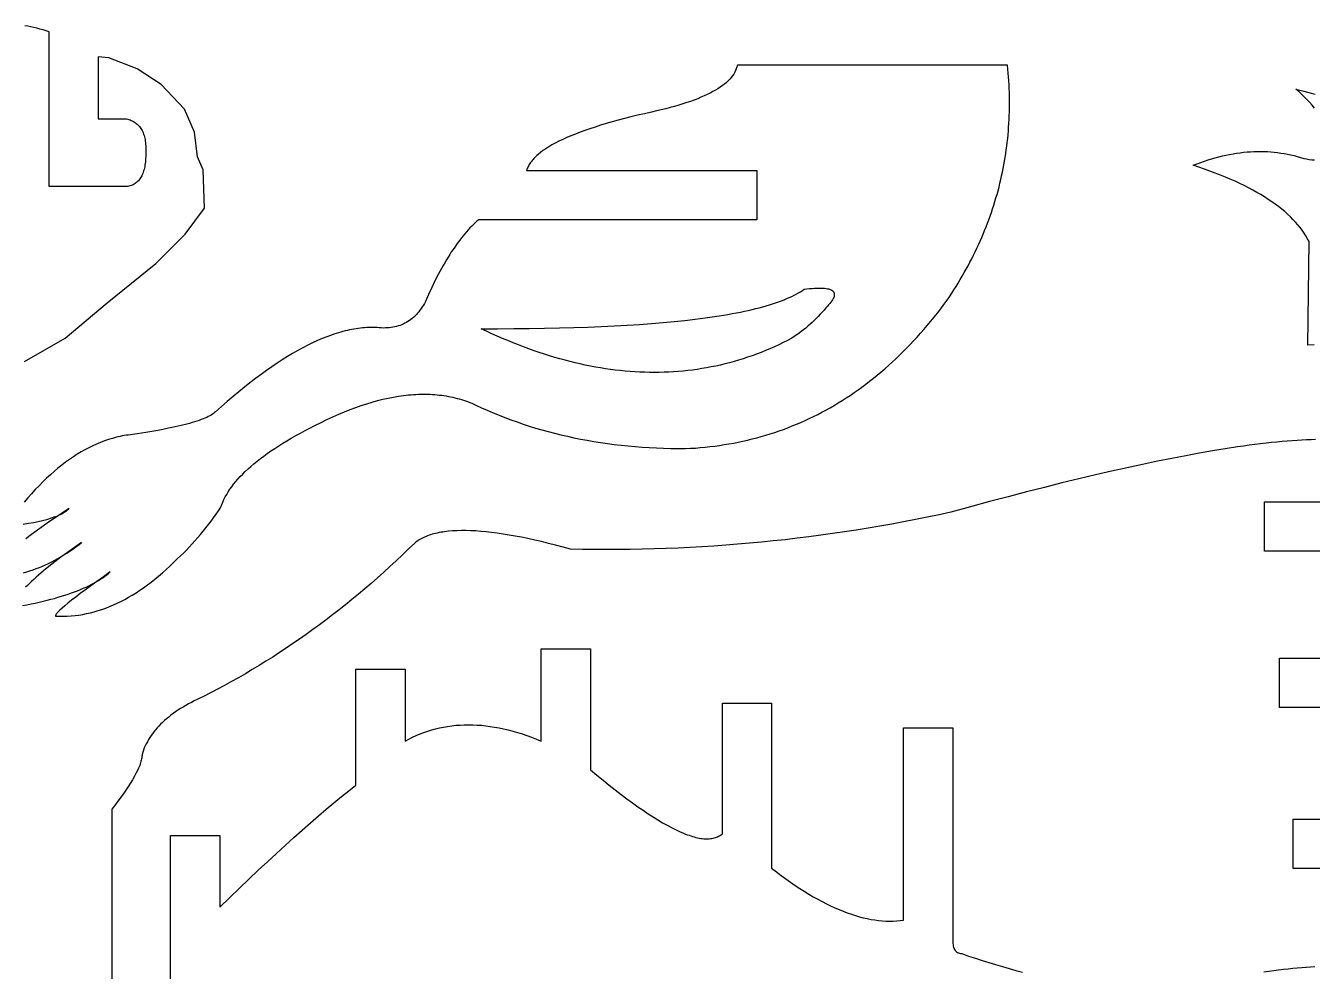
# Model space of a CAD drawing. Extents: x 0.3 to 47.7, y 0.3 to 6.
# Drawn here: x 3.728 to 7.02, y 2.922 to 5.342 of the extents above; entities that cross this region are included whole.
import ezdxf

# ---------------------------------------------------------------- set-up
doc = ezdxf.new("R2010")
doc.units = 0
doc.header["$MEASUREMENT"] = 0
doc.layers.get('0').update_dxf_attribs({"linetype": 'CONTINUOUS'})

msp = doc.modelspace()

# ---------------------------------------------------------------- linework, layer by layer
for points in [[(3.725, 4.4829), (3.8292, 4.5427), (3.9364, 4.6332), (4.061, 4.7336), (4.1365, 4.809), (4.1857, 4.8748), (4.1819, 4.9731), (4.1679, 5.0066), (4.1598, 5.0697), (4.1344, 5.1282), (4.0745, 5.1915), (4.0131, 5.2321), (3.9408, 5.2598), (3.9139, 5.2622), (3.9139, 5.1034), (3.9364, 5.1034), (3.9859, 5.1034), (3.9891, 5.1027), (3.9923, 5.1018), (3.9953, 5.1008), (3.9982, 5.0996), (4.001, 5.0984), (4.0037, 5.097), (4.0063, 5.0955), (4.0087, 5.0939), (4.0111, 5.0921), (4.0134, 5.0902), (4.0155, 5.0882), (4.0175, 5.0861), (4.0195, 5.0838), (4.0213, 5.0814), (4.023, 5.0789), (4.0246, 5.0763), (4.0261, 5.0735), (4.0275, 5.0706), (4.0288, 5.0676), (4.0299, 5.0644), (4.031, 5.0611), (4.0319, 5.0577), (4.0328, 5.0542), (4.0335, 5.0506), (4.0341, 5.0468), (4.0346, 5.0429), (4.035, 5.0388), (4.0353, 5.0347), (4.0355, 5.0304), (4.0356, 5.026), (4.0356, 5.0214), (4.0354, 5.0168), (4.0354, 5.0118), (4.0353, 5.007), (4.0351, 5.0024), (4.0348, 4.9979), (4.0344, 4.9935), (4.0339, 4.9893), (4.0333, 4.9852), (4.0326, 4.9813), (4.0318, 4.9775), (4.0309, 4.9739), (4.0299, 4.9704), (4.0288, 4.967), (4.0276, 4.9638), (4.0263, 4.9607), (4.0249, 4.9578), (4.0234, 4.955), (4.0218, 4.9524), (4.0201, 4.9499), (4.0183, 4.9476), (4.0164, 4.9454), (4.0144, 4.9433), (4.0124, 4.9414), (4.0102, 4.9396), (4.0079, 4.938), (4.0055, 4.9365), (4.003, 4.9352), (4.0004, 4.934), (3.9977, 4.9329), (3.9949, 4.932), (3.992, 4.9313), (3.989, 4.9306), (3.9859, 4.9302), (3.8126, 4.9302), (3.7879, 4.9302), (3.7879, 4.9549), (3.7879, 5.3014), (3.7879, 5.3261), (3.7802, 5.3287), (3.7725, 5.3311), (3.7648, 5.3333), (3.7571, 5.3354), (3.7494, 5.3373), (3.7416, 5.339), (3.7339, 5.3406), (3.7261, 5.342)], [(3.7203, 3.858), (3.7313, 3.8602), (3.7421, 3.8623), (3.7526, 3.8646), (3.7629, 3.8669), (3.7729, 3.8693), (3.7828, 3.8717), (3.7924, 3.8742), (3.8017, 3.8767), (3.8108, 3.8794), (3.8197, 3.882), (3.8284, 3.8848), (3.8368, 3.8876), (3.845, 3.8904), (3.853, 3.8933), (3.8608, 3.8963), (3.8683, 3.8994), (3.8755, 3.9025), (3.8826, 3.9056), (3.8894, 3.9089), (3.896, 3.9122), (3.9023, 3.9155), (3.9084, 3.9189), (3.9143, 3.9224), (3.92, 3.9259), (3.9254, 3.9295), (3.9306, 3.9332), (3.9355, 3.9369), (3.9402, 3.9407), (3.9447, 3.9445), (3.927, 3.9319), (3.9104, 3.92), (3.895, 3.9089), (3.8809, 3.8985), (3.8679, 3.8888), (3.8562, 3.8799), (3.8457, 3.8717), (3.8363, 3.8642), (3.8282, 3.8575), (3.8212, 3.8515), (3.8155, 3.8463), (3.811, 3.8418), (3.8091, 3.8398), (3.8076, 3.838), (3.8064, 3.8364), (3.8055, 3.835), (3.8049, 3.8337), (3.8046, 3.8327), (3.8046, 3.8318), (3.8048, 3.8311), (3.8148, 3.8308), (3.8247, 3.8308), (3.8346, 3.8312), (3.8445, 3.8318), (3.8544, 3.8328), (3.8643, 3.8341), (3.8741, 3.8357), (3.884, 3.8376), (3.8938, 3.8399), (3.9036, 3.8424), (3.9134, 3.8453), (3.9232, 3.8484), (3.933, 3.8519), (3.9427, 3.8557), (3.9525, 3.8598), (3.9622, 3.8642), (3.9719, 3.869), (3.9816, 3.874), (3.9913, 3.8794), (4.001, 3.8851), (4.0106, 3.8911), (4.0203, 3.8974), (4.0299, 3.904), (4.0396, 3.9109), (4.0492, 3.9182), (4.0588, 3.9257), (4.0683, 3.9336), (4.0779, 3.9418), (4.0875, 3.9503), (4.097, 3.9591), (4.1065, 3.9682), (4.116, 3.9777), (4.1239, 3.9851), (4.1316, 3.9926), (4.1392, 4.0003), (4.1467, 4.0081), (4.154, 4.0159), (4.1613, 4.0239), (4.1684, 4.032), (4.1755, 4.0402), (4.1824, 4.0486), (4.1892, 4.057), (4.1959, 4.0655), (4.2025, 4.0742), (4.209, 4.083), (4.2154, 4.0919), (4.2216, 4.1009), (4.2278, 4.11), (4.23, 4.1165), (4.2326, 4.123), (4.2355, 4.1296), (4.2388, 4.1361), (4.2424, 4.1426), (4.2463, 4.1492), (4.2506, 4.1557), (4.2552, 4.1623), (4.2602, 4.1688), (4.2655, 4.1753), (4.2711, 4.1819), (4.2771, 4.1884), (4.2834, 4.1949), (4.2901, 4.2015), (4.2971, 4.208), (4.3045, 4.2145), (4.3122, 4.2211), (4.3202, 4.2276), (4.3285, 4.2342), (4.3373, 4.2407), (4.3463, 4.2472), (4.3557, 4.2538), (4.3654, 4.2603), (4.3755, 4.2668), (4.3859, 4.2734), (4.3966, 4.2799), (4.4077, 4.2865), (4.4192, 4.293), (4.4309, 4.2995), (4.4431, 4.3061), (4.4555, 4.3126), (4.4683, 4.3191), (4.4837, 4.3269), (4.4989, 4.3343), (4.514, 4.3412), (4.5289, 4.3478), (4.5436, 4.354), (4.5582, 4.3598), (4.5726, 4.3651), (4.5868, 4.3701), (4.6009, 4.3747), (4.6148, 4.3789), (4.6286, 4.3827), (4.6422, 4.3861), (4.6556, 4.3892), (4.6688, 4.3918), (4.6819, 4.394), (4.6884, 4.395), (4.6949, 4.3958), (4.7013, 4.3966), (4.7077, 4.3973), (4.714, 4.3978), (4.7203, 4.3983), (4.7265, 4.3987), (4.7327, 4.399), (4.7389, 4.3991), (4.745, 4.3992), (4.7511, 4.3992), (4.7571, 4.3991), (4.7631, 4.3989), (4.7691, 4.3985), (4.775, 4.3981), (4.7809, 4.3976), (4.7867, 4.397), (4.7925, 4.3963), (4.7982, 4.3955), (4.8039, 4.3946), (4.8096, 4.3935), (4.8153, 4.3924), (4.8208, 4.3912), (4.8264, 4.3899), (4.8319, 4.3885), (4.8374, 4.387), (4.8428, 4.3854), (4.8482, 4.3837), (4.8535, 4.3819), (4.8588, 4.38), (4.8641, 4.378), (4.8693, 4.3759), (4.8745, 4.3737), (4.8796, 4.3714), (4.8943, 4.3646), (4.9091, 4.3579), (4.924, 4.3515), (4.9391, 4.3453), (4.9543, 4.3393), (4.9697, 4.3335), (4.9851, 4.328), (5.0008, 4.3226), (5.0165, 4.3175), (5.0324, 4.3126), (5.0484, 4.3079), (5.0646, 4.3035), (5.0809, 4.2992), (5.0973, 4.2952), (5.1139, 4.2914), (5.1306, 4.2878), (5.1475, 4.2844), (5.1644, 4.2812), (5.1816, 4.2783), (5.1988, 4.2756), (5.2162, 4.2731), (5.2337, 4.2708), (5.2514, 4.2687), (5.2692, 4.2668), (5.2871, 4.2652), (5.3052, 4.2638), (5.3234, 4.2626), (5.3417, 4.2616), (5.3602, 4.2609), (5.3788, 4.2603), (5.3976, 4.26), (5.4165, 4.2599), (5.4291, 4.2606), (5.4416, 4.2614), (5.4541, 4.2624), (5.4665, 4.2636), (5.4788, 4.265), (5.491, 4.2665), (5.5032, 4.2682), (5.5154, 4.27), (5.5274, 4.272), (5.5394, 4.2742), (5.5513, 4.2766), (5.5632, 4.2791), (5.575, 4.2818), (5.5867, 4.2846), (5.5983, 4.2876), (5.6099, 4.2908), (5.6214, 4.2942), (5.6329, 4.2977), (5.6443, 4.3014), (5.6556, 4.3052), (5.6668, 4.3092), (5.678, 4.3134), (5.6891, 4.3178), (5.7001, 4.3223), (5.7111, 4.327), (5.722, 4.3318), (5.7328, 4.3369), (5.7436, 4.342), (5.7543, 4.3474), (5.7649, 4.3529), (5.7755, 4.3586), (5.786, 4.3645), (5.7964, 4.3705), (5.8067, 4.3767), (5.817, 4.383), (5.8272, 4.3896), (5.8374, 4.3962), (5.8475, 4.4031), (5.8575, 4.4101), (5.8674, 4.4173), (5.8773, 4.4247), (5.8871, 4.4322), (5.8969, 4.4399), (5.9065, 4.4477), (5.9162, 4.4558), (5.9257, 4.4639), (5.9352, 4.4723), (5.9446, 4.4808), (5.9539, 4.4895), (5.9632, 4.4984), (5.9724, 4.5074), (5.9815, 4.5166), (5.9906, 4.5259), (5.9995, 4.5355), (6.0085, 4.5452), (6.0173, 4.555), (6.0261, 4.565), (6.0348, 4.5752), (6.0435, 4.5856), (6.0521, 4.5961), (6.0606, 4.6068), (6.069, 4.6177), (6.0774, 4.6287), (6.0857, 4.6399), (6.0916, 4.6486), (6.0973, 4.6573), (6.1029, 4.6661), (6.1083, 4.6748), (6.1137, 4.6836), (6.119, 4.6924), (6.1242, 4.7013), (6.1292, 4.7101), (6.1342, 4.719), (6.139, 4.7279), (6.1438, 4.7368), (6.1484, 4.7458), (6.1529, 4.7547), (6.1573, 4.7637), (6.1616, 4.7727), (6.1658, 4.7817), (6.1699, 4.7908), (6.1739, 4.7999), (6.1777, 4.809), (6.1815, 4.8181), (6.1852, 4.8272), (6.1887, 4.8364), (6.1921, 4.8456), (6.1955, 4.8548), (6.1987, 4.864), (6.2018, 4.8733), (6.2048, 4.8826), (6.2077, 4.8918), (6.2105, 4.9012), (6.2132, 4.9105), (6.2157, 4.9199), (6.2182, 4.9293), (6.2206, 4.9387), (6.2228, 4.9481), (6.2249, 4.9575), (6.227, 4.967), (6.2289, 4.9765), (6.2307, 4.986), (6.2324, 4.9956), (6.234, 5.0051), (6.2355, 5.0147), (6.2369, 5.0243), (6.2382, 5.0339), (6.2393, 5.0436), (6.2404, 5.0533), (6.2413, 5.063), (6.2422, 5.0727), (6.2429, 5.0824), (6.2435, 5.0922), (6.2441, 5.1019), (6.2445, 5.1117), (6.2448, 5.1216), (6.245, 5.1314), (6.2451, 5.1413), (6.245, 5.1512), (6.2449, 5.1611), (6.2447, 5.171), (6.2443, 5.181), (6.2439, 5.191), (6.2433, 5.201), (6.2426, 5.211), (6.2418, 5.221), (6.241, 5.2311), (6.24, 5.2412), (5.5489, 5.2412), (5.5484, 5.2388), (5.5478, 5.2365), (5.547, 5.2342), (5.5462, 5.2319), (5.5443, 5.2273), (5.5421, 5.2228), (5.5394, 5.2183), (5.5364, 5.2139), (5.533, 5.2096), (5.5293, 5.2053), (5.5252, 5.2011), (5.5207, 5.1969), (5.5159, 5.1928), (5.5107, 5.1888), (5.5051, 5.1848), (5.4992, 5.1809), (5.4929, 5.1771), (5.4862, 5.1733), (5.4791, 5.1696), (5.4717, 5.1659), (5.4639, 5.1623), (5.4558, 5.1588), (5.4473, 5.1553), (5.4384, 5.1519), (5.4291, 5.1485), (5.4195, 5.1452), (5.4095, 5.142), (5.3992, 5.1388), (5.3884, 5.1357), (5.3773, 5.1326), (5.3659, 5.1296), (5.3541, 5.1267), (5.3419, 5.1238), (5.3293, 5.121), (5.3112, 5.1169), (5.2935, 5.1128), (5.2765, 5.1086), (5.2599, 5.1044), (5.2438, 5.1001), (5.2283, 5.0958), (5.2133, 5.0915), (5.1989, 5.0872), (5.1849, 5.0828), (5.1715, 5.0783), (5.1586, 5.0739), (5.1463, 5.0693), (5.1344, 5.0648), (5.1231, 5.0602), (5.1123, 5.0556), (5.1021, 5.051), (5.0924, 5.0463), (5.0831, 5.0416), (5.0745, 5.0368), (5.0663, 5.032), (5.0587, 5.0272), (5.0516, 5.0223), (5.045, 5.0174), (5.0389, 5.0124), (5.0361, 5.0099), (5.0334, 5.0075), (5.0308, 5.005), (5.0284, 5.0024), (5.0261, 4.9999), (5.0239, 4.9974), (5.0219, 4.9948), (5.02, 4.9923), (5.0182, 4.9897), (5.0166, 4.9872), (5.015, 4.9846), (5.0137, 4.982), (5.0124, 4.9794), (5.0113, 4.9768), (5.0103, 4.9742), (5.0094, 4.9716), (5.599, 4.9716), (5.599, 4.8456), (4.8871, 4.8456), (4.8826, 4.8417), (4.8781, 4.8377), (4.8737, 4.8335), (4.8692, 4.8291), (4.8648, 4.8245), (4.8604, 4.8198), (4.856, 4.8149), (4.8517, 4.8098), (4.8473, 4.8046), (4.8429, 4.7991), (4.8386, 4.7935), (4.8343, 4.7878), (4.83, 4.7818), (4.8257, 4.7757), (4.8214, 4.7695), (4.8171, 4.763), (4.8129, 4.7564), (4.8086, 4.7496), (4.8044, 4.7426), (4.8002, 4.7355), (4.796, 4.7282), (4.7918, 4.7207), (4.7876, 4.713), (4.7835, 4.7052), (4.7752, 4.689), (4.7669, 4.6722), (4.7588, 4.6546), (4.7507, 4.6364), (4.7481, 4.6316), (4.7455, 4.6269), (4.7427, 4.6225), (4.7399, 4.6182), (4.7369, 4.6141), (4.7339, 4.6102), (4.7308, 4.6064), (4.7276, 4.6028), (4.7242, 4.5994), (4.7208, 4.5962), (4.7173, 4.5932), (4.7137, 4.5903), (4.71, 4.5876), (4.7062, 4.5851), (4.7023, 4.5828), (4.6984, 4.5806), (4.6943, 4.5786), (4.6901, 4.5768), (4.6858, 4.5752), (4.6815, 4.5738), (4.677, 4.5725), (4.6725, 4.5714), (4.6678, 4.5705), (4.6631, 4.5697), (4.6582, 4.5692), (4.6533, 4.5688), (4.6483, 4.5686), (4.6431, 4.5685), (4.6379, 4.5687), (4.6326, 4.569), (4.6272, 4.5695), (4.6217, 4.5702), (4.6165, 4.5702), (4.6113, 4.5702), (4.606, 4.57), (4.6007, 4.5697), (4.5953, 4.5693), (4.59, 4.5689), (4.5845, 4.5683), (4.5791, 4.5675), (4.5736, 4.5667), (4.5681, 4.5658), (4.5625, 4.5648), (4.5569, 4.5636), (4.5512, 4.5624), (4.5456, 4.561), (4.5398, 4.5595), (4.5341, 4.558), (4.5283, 4.5563), (4.5225, 4.5545), (4.5166, 4.5526), (4.5107, 4.5505), (4.4988, 4.5462), (4.4867, 4.5414), (4.4745, 4.5362), (4.4621, 4.5305), (4.4496, 4.5244), (4.4369, 4.5179), (4.4241, 4.5109), (4.4111, 4.5035), (4.398, 4.4956), (4.3847, 4.4874), (4.3713, 4.4786), (4.3578, 4.4695), (4.344, 4.4599), (4.3302, 4.4499), (4.3162, 4.4394), (4.302, 4.4285), (4.2877, 4.4172), (4.2732, 4.4054), (4.2586, 4.3932), (4.2438, 4.3806), (4.2289, 4.3675), (4.2138, 4.354), (4.2115, 4.3519), (4.2089, 4.3499), (4.2059, 4.3479), (4.2027, 4.3458), (4.1992, 4.3438), (4.1954, 4.3418), (4.1912, 4.3399), (4.1868, 4.3379), (4.1821, 4.3359), (4.1771, 4.334), (4.1717, 4.3321), (4.1661, 4.3301), (4.1602, 4.3282), (4.154, 4.3264), (4.1475, 4.3245), (4.1406, 4.3226), (4.1261, 4.319), (4.1103, 4.3153), (4.0934, 4.3118), (4.0753, 4.3082), (4.0559, 4.3048), (4.0354, 4.3014), (4.0137, 4.298), (3.9907, 4.2947), (3.9856, 4.294), (3.9805, 4.2931), (3.9754, 4.2922), (3.9703, 4.2912), (3.9652, 4.29), (3.9601, 4.2888), (3.95, 4.2861), (3.9399, 4.2831), (3.9298, 4.2796), (3.9197, 4.2758), (3.9097, 4.2716), (3.8997, 4.2671), (3.8897, 4.2622), (3.8797, 4.2569), (3.8698, 4.2513), (3.8599, 4.2453), (3.8501, 4.2389), (3.8402, 4.2321), (3.8304, 4.225), (3.8206, 4.2175), (3.8108, 4.2097), (3.8011, 4.2015), (3.7914, 4.1929), (3.7817, 4.1839), (3.7721, 4.1746), (3.7624, 4.1649), (3.7528, 4.1549), (3.7433, 4.1444), (3.7337, 4.1336), (3.7242, 4.1225)], [(7.0257, 5.1314), (7.0192, 5.139), (7.0126, 5.1463), (7.0059, 5.1534), (6.999, 5.1603), (6.9921, 5.167), (6.9851, 5.1734), (6.9779, 5.1796), (6.9879, 5.1774), (6.9978, 5.1749), (7.0075, 5.1723), (7.0172, 5.1696), (7.0267, 5.1667)], [(7.0246, 4.5251), (7.0081, 4.5247), (7.0116, 4.7896), (7.0076, 4.797), (7.0033, 4.8043), (6.9987, 4.8115), (6.9937, 4.8186), (6.9883, 4.8257), (6.9826, 4.8326), (6.9766, 4.8395), (6.9702, 4.8463), (6.9635, 4.853), (6.9565, 4.8596), (6.9491, 4.8662), (6.9414, 4.8726), (6.9333, 4.879), (6.9249, 4.8853), (6.9161, 4.8916), (6.907, 4.8977), (6.8976, 4.9038), (6.8878, 4.9097), (6.8777, 4.9156), (6.8673, 4.9214), (6.8565, 4.9272), (6.8454, 4.9328), (6.8339, 4.9384), (6.8221, 4.9439), (6.8099, 4.9493), (6.7974, 4.9546), (6.7846, 4.9599), (6.7714, 4.965), (6.7579, 4.9701), (6.744, 4.9751), (6.7298, 4.98), (6.7153, 4.9848), (6.7248, 4.9885), (6.7342, 4.9921), (6.7435, 4.9954), (6.7529, 4.9985), (6.7622, 5.0013), (6.7714, 5.004), (6.7806, 5.0065), (6.7898, 5.0088), (6.7989, 5.0109), (6.808, 5.0128), (6.8171, 5.0144), (6.8261, 5.0159), (6.8351, 5.0171), (6.844, 5.0182), (6.8529, 5.0191), (6.8617, 5.0197), (6.8705, 5.0201), (6.8793, 5.0204), (6.888, 5.0204), (6.8967, 5.0202), (6.9053, 5.0199), (6.9139, 5.0193), (6.9225, 5.0185), (6.931, 5.0175), (6.9395, 5.0163), (6.9479, 5.0149), (6.9563, 5.0133), (6.9647, 5.0115), (6.973, 5.0095), (6.9813, 5.0073), (6.9895, 5.0049), (6.9977, 5.0023), (7.005, 5.0011), (7.0119, 5), (7.0186, 4.9992), (7.0249, 4.9986)], [(7.028, 4.2828), (7.0166, 4.2825), (7.0049, 4.282), (6.9929, 4.2815), (6.9807, 4.2807), (6.9682, 4.2799), (6.9554, 4.2789), (6.9424, 4.2778), (6.929, 4.2765), (6.9154, 4.2751), (6.9015, 4.2736), (6.8874, 4.272), (6.8729, 4.2702), (6.8582, 4.2683), (6.8433, 4.2662), (6.828, 4.264), (6.7966, 4.2593), (6.7642, 4.254), (6.7306, 4.2482), (6.696, 4.2418), (6.6602, 4.2349), (6.6233, 4.2275), (6.5854, 4.2196), (6.5463, 4.2111), (6.5061, 4.2021), (6.4648, 4.1926), (6.4225, 4.1825), (6.379, 4.1719), (6.3344, 4.1607), (6.2887, 4.1491), (6.2419, 4.1369), (6.194, 4.1242), (6.145, 4.1109), (6.0949, 4.0971), (6.0647, 4.0906), (6.0345, 4.0843), (6.0043, 4.0782), (5.9741, 4.0724), (5.9439, 4.0668), (5.9136, 4.0614), (5.8834, 4.0563), (5.8531, 4.0514), (5.8228, 4.0467), (5.7925, 4.0423), (5.7622, 4.0381), (5.7318, 4.0341), (5.7015, 4.0303), (5.6711, 4.0268), (5.6408, 4.0235), (5.6104, 4.0204), (5.5799, 4.0176), (5.5495, 4.015), (5.5191, 4.0126), (5.4886, 4.0104), (5.4582, 4.0085), (5.4277, 4.0068), (5.3972, 4.0054), (5.3667, 4.0042), (5.3361, 4.0032), (5.3056, 4.0024), (5.275, 4.0019), (5.2445, 4.0015), (5.2139, 4.0015), (5.1833, 4.0016), (5.1527, 4.002), (5.122, 4.0026), (5.1028, 4.0079), (5.084, 4.0128), (5.0657, 4.0174), (5.0477, 4.0218), (5.0303, 4.0258), (5.0132, 4.0295), (4.9966, 4.0329), (4.9804, 4.036), (4.9647, 4.0388), (4.9494, 4.0413), (4.9345, 4.0435), (4.9201, 4.0453), (4.9061, 4.0469), (4.8926, 4.0481), (4.8795, 4.0491), (4.8668, 4.0497), (4.8545, 4.0501), (4.8427, 4.0501), (4.8314, 4.0498), (4.8205, 4.0492), (4.81, 4.0484), (4.7999, 4.0472), (4.7951, 4.0464), (4.7903, 4.0457), (4.7857, 4.0448), (4.7811, 4.0438), (4.7767, 4.0428), (4.7724, 4.0417), (4.7682, 4.0406), (4.7641, 4.0393), (4.7601, 4.038), (4.7562, 4.0366), (4.7524, 4.0351), (4.7488, 4.0335), (4.7452, 4.0319), (4.7418, 4.0302), (4.7385, 4.0284), (4.7352, 4.0265), (4.7321, 4.0246), (4.7291, 4.0226), (4.7262, 4.0205), (4.7234, 4.0183), (4.7077, 4.003), (4.6919, 3.9879), (4.676, 3.9729), (4.6601, 3.9582), (4.6441, 3.9436), (4.628, 3.9293), (4.6118, 3.9151), (4.5956, 3.9012), (4.5793, 3.8874), (4.5629, 3.8739), (4.5464, 3.8605), (4.5299, 3.8474), (4.5132, 3.8344), (4.4965, 3.8216), (4.4798, 3.8091), (4.4629, 3.7967), (4.446, 3.7845), (4.429, 3.7725), (4.4119, 3.7608), (4.3948, 3.7492), (4.3776, 3.7378), (4.3603, 3.7266), (4.3429, 3.7156), (4.3255, 3.7048), (4.3079, 3.6943), (4.2903, 3.6839), (4.2727, 3.6737), (4.2549, 3.6637), (4.2371, 3.6539), (4.2192, 3.6443), (4.2012, 3.6349), (4.1832, 3.6257), (4.1751, 3.622), (4.1672, 3.6182), (4.1595, 3.6144), (4.1521, 3.6106), (4.1448, 3.6066), (4.1377, 3.6026), (4.1309, 3.5986), (4.1242, 3.5945), (4.1177, 3.5903), (4.1115, 3.5861), (4.1054, 3.5818), (4.0996, 3.5774), (4.094, 3.573), (4.0885, 3.5685), (4.0833, 3.5639), (4.0783, 3.5593), (4.0735, 3.5547), (4.0689, 3.5499), (4.0645, 3.5452), (4.0603, 3.5403), (4.0563, 3.5354), (4.0525, 3.5304), (4.0489, 3.5254), (4.0455, 3.5203), (4.0423, 3.5151), (4.0394, 3.5099), (4.0366, 3.5046), (4.034, 3.4993), (4.0317, 3.4939), (4.0295, 3.4884), (4.0276, 3.4829), (4.0258, 3.4773), (4.0258, 3.4747), (4.0255, 3.4719), (4.0252, 3.469), (4.0246, 3.466), (4.024, 3.4629), (4.0231, 3.4597), (4.0222, 3.4564), (4.021, 3.4529), (4.0198, 3.4494), (4.0183, 3.4457), (4.0168, 3.442), (4.015, 3.4381), (4.0111, 3.43), (4.0066, 3.4215), (4.0015, 3.4125), (3.9958, 3.4031), (3.9895, 3.3932), (3.9826, 3.3829), (3.9751, 3.3721), (3.9669, 3.3609), (3.9582, 3.3493), (3.9489, 3.3372), (3.9489, 2.7217)], [(7.5276, 3.9974), (6.8972, 3.9974), (6.8972, 4.1234), (7.3986, 4.1234)], [(3.722, 4.0666), (3.7355, 4.0688), (3.7483, 4.0711), (3.7603, 4.0735), (3.7716, 4.0761), (3.7821, 4.0789), (3.7871, 4.0803), (3.7919, 4.0818), (3.7965, 4.0834), (3.801, 4.0849), (3.8052, 4.0865), (3.8093, 4.0882), (3.8132, 4.0899), (3.8169, 4.0916), (3.8204, 4.0934), (3.8237, 4.0952), (3.8269, 4.097), (3.8298, 4.0989), (3.8326, 4.1008), (3.8352, 4.1028), (3.8376, 4.1048), (3.8398, 4.1068), (3.8226, 4.0957), (3.8059, 4.0846), (3.7895, 4.0734), (3.7736, 4.0623), (3.7581, 4.0512), (3.7429, 4.0401), (3.7282, 4.0289)], [(3.7229, 3.9421), (3.731, 3.9445), (3.7391, 3.947), (3.7471, 3.9498), (3.7552, 3.9527), (3.7631, 3.9558), (3.7711, 3.9591), (3.779, 3.9626), (3.7869, 3.9663), (3.7947, 3.9702), (3.8025, 3.9743), (3.8103, 3.9785), (3.818, 3.983), (3.8258, 3.9877), (3.8334, 3.9925), (3.8411, 3.9975), (3.8487, 4.0027), (3.8562, 4.0082), (3.8638, 4.0138), (3.8713, 4.0196), (3.8527, 4.0066), (3.8351, 3.994), (3.8184, 3.9818), (3.8027, 3.9698), (3.7878, 3.9582), (3.7739, 3.9469), (3.7609, 3.936), (3.7548, 3.9306), (3.7489, 3.9253), (3.7432, 3.9201), (3.7378, 3.915), (3.7326, 3.91), (3.7276, 3.905)], [(4.0988, 2.7897), (4.0988, 3.2699), (4.2248, 3.2699), (4.2248, 3.0864), (4.2501, 3.111), (4.2749, 3.135), (4.2993, 3.1583), (4.3232, 3.1809), (4.3466, 3.2028), (4.3695, 3.224), (4.392, 3.2445), (4.414, 3.2644), (4.4355, 3.2836), (4.4565, 3.3021), (4.4771, 3.3199), (4.4972, 3.3371), (4.5168, 3.3535), (4.536, 3.3693), (4.5547, 3.3844), (4.5729, 3.3988), (4.5729, 3.6953), (4.6989, 3.6953), (4.6989, 3.5114), (4.7083, 3.5165), (4.7178, 3.5212), (4.7274, 3.5256), (4.7371, 3.5297), (4.7469, 3.5335), (4.7568, 3.5369), (4.7668, 3.54), (4.7769, 3.5428), (4.7871, 3.5452), (4.7973, 3.5474), (4.8077, 3.5492), (4.8181, 3.5506), (4.8287, 3.5518), (4.8393, 3.5526), (4.8501, 3.5531), (4.8609, 3.5532), (4.8718, 3.5531), (4.8828, 3.5526), (4.894, 3.5518), (4.9052, 3.5506), (4.9165, 3.5492), (4.9279, 3.5474), (4.9393, 3.5452), (4.9509, 3.5428), (4.9626, 3.54), (4.9744, 3.5369), (4.9862, 3.5335), (4.9982, 3.5297), (5.0102, 3.5256), (5.0224, 3.5212), (5.0346, 3.5165), (5.047, 3.5114), (5.047, 3.7476), (5.1729, 3.7476), (5.1729, 3.4382), (5.1894, 3.4244), (5.2055, 3.4112), (5.2212, 3.3985), (5.2366, 3.3864), (5.2515, 3.3749), (5.2661, 3.3639), (5.2803, 3.3535), (5.2941, 3.3436), (5.3075, 3.3343), (5.3206, 3.3256), (5.3332, 3.3174), (5.3455, 3.3097), (5.3574, 3.3027), (5.3689, 3.2962), (5.38, 3.2902), (5.3907, 3.2848), (5.4011, 3.28), (5.4111, 3.2757), (5.4159, 3.2737), (5.4207, 3.2719), (5.4253, 3.2703), (5.4299, 3.2688), (5.4344, 3.2674), (5.4387, 3.2662), (5.443, 3.2651), (5.4472, 3.2641), (5.4512, 3.2633), (5.4552, 3.2626), (5.4591, 3.2621), (5.4629, 3.2617), (5.4666, 3.2614), (5.4702, 3.2613), (5.4737, 3.2613), (5.4771, 3.2615), (5.4804, 3.2618), (5.4837, 3.2623), (5.4868, 3.2628), (5.4898, 3.2636), (5.4927, 3.2644), (5.4956, 3.2654), (5.4983, 3.2666), (5.501, 3.2678), (5.5035, 3.2692), (5.506, 3.2708), (5.5083, 3.2725), (5.5106, 3.2743), (5.5106, 3.6081), (5.6366, 3.6081), (5.6365, 3.1859), (5.6488, 3.1765), (5.661, 3.1674), (5.673, 3.1586), (5.685, 3.1502), (5.6968, 3.1421), (5.7085, 3.1344), (5.7201, 3.127), (5.7316, 3.12), (5.743, 3.1133), (5.7543, 3.1069), (5.7655, 3.1009), (5.7765, 3.0952), (5.7875, 3.0899), (5.7983, 3.0849), (5.809, 3.0803), (5.8196, 3.0759), (5.8301, 3.072), (5.8405, 3.0683), (5.8508, 3.065), (5.8609, 3.0621), (5.871, 3.0595), (5.8809, 3.0572), (5.8908, 3.0553), (5.9005, 3.0537), (5.9101, 3.0524), (5.9196, 3.0515), (5.929, 3.051), (5.9382, 3.0507), (5.9474, 3.0509), (5.9564, 3.0513), (5.9654, 3.0521), (5.9742, 3.0532), (5.9742, 3.5454), (6.1002, 3.5454), (6.1002, 3.0054), (6.1, 3.0011), (6.1, 2.997), (6.1002, 2.9933), (6.1007, 2.9897), (6.1013, 2.9865), (6.1022, 2.9834), (6.1033, 2.9807), (6.1046, 2.9782), (6.1061, 2.976), (6.1079, 2.974), (6.1098, 2.9723), (6.112, 2.9708), (6.1144, 2.9696), (6.1169, 2.9687), (6.1198, 2.968), (6.1228, 2.9675), (6.1403, 2.9615), (6.1577, 2.9557), (6.1751, 2.9501), (6.1924, 2.9447), (6.2096, 2.9394), (6.2268, 2.9344), (6.2439, 2.9295), (6.2609, 2.9248), (6.2779, 2.9204)], [(7.7123, 3.5977), (6.9357, 3.5977), (6.9357, 3.7237), (7.674, 3.7237)], [(7.7507, 3.1857), (6.9707, 3.1857), (6.9707, 3.3117), (7.7437, 3.3117)], [(6.8957, 2.9207), (6.9085, 2.9226), (6.9211, 2.9244), (6.9335, 2.926), (6.9457, 2.9276), (6.9577, 2.9289), (6.9695, 2.9302), (6.9812, 2.9314), (6.9926, 2.9324), (7.0039, 2.9333), (7.015, 2.9341), (7.0258, 2.9347)]]:
    msp.add_lwpolyline(points)
msp.add_lwpolyline([(5.6884, 4.5423), (5.6772, 4.5365), (5.666, 4.531), (5.6548, 4.5257), (5.6436, 4.5205), (5.6323, 4.5155), (5.6209, 4.5108), (5.6096, 4.5062), (5.5982, 4.5018), (5.5867, 4.4977), (5.5752, 4.4937), (5.5637, 4.4899), (5.5521, 4.4863), (5.5405, 4.4829), (5.5288, 4.4797), (5.5171, 4.4767), (5.5053, 4.4738), (5.4936, 4.4712), (5.4817, 4.4688), (5.4699, 4.4666), (5.458, 4.4645), (5.446, 4.4627), (5.434, 4.461), (5.422, 4.4595), (5.4099, 4.4583), (5.3978, 4.4572), (5.3857, 4.4563), (5.3735, 4.4556), (5.3612, 4.4551), (5.349, 4.4548), (5.3366, 4.4547), (5.3243, 4.4548), (5.3119, 4.4551), (5.2994, 4.4556), (5.287, 4.4563), (5.2744, 4.4571), (5.2619, 4.4582), (5.2493, 4.4594), (5.2366, 4.4609), (5.224, 4.4625), (5.2112, 4.4644), (5.1985, 4.4664), (5.1857, 4.4686), (5.1728, 4.471), (5.1599, 4.4737), (5.147, 4.4765), (5.134, 4.4795), (5.121, 4.4827), (5.108, 4.4861), (5.0949, 4.4896), (5.0817, 4.4934), (5.0686, 4.4974), (5.0553, 4.5015), (5.0421, 4.5059), (5.0288, 4.5105), (5.0155, 4.5152), (5.0021, 4.5202), (4.9887, 4.5253), (4.9752, 4.5306), (4.9617, 4.5361), (4.9482, 4.5419), (4.9346, 4.5478), (4.9209, 4.5539), (4.9073, 4.5602), (4.8936, 4.5667), (4.9356, 4.5667), (4.9767, 4.5669), (5.0166, 4.5673), (5.0556, 4.5679), (5.0934, 4.5687), (5.1303, 4.5697), (5.166, 4.5709), (5.2008, 4.5723), (5.2345, 4.574), (5.2671, 4.5758), (5.2987, 4.5778), (5.3292, 4.5801), (5.3587, 4.5825), (5.3871, 4.5852), (5.4145, 4.588), (5.4409, 4.5911), (5.4662, 4.5943), (5.4904, 4.5978), (5.5021, 4.5996), (5.5136, 4.6015), (5.5248, 4.6034), (5.5357, 4.6053), (5.5464, 4.6074), (5.5568, 4.6094), (5.567, 4.6115), (5.5769, 4.6137), (5.5865, 4.6159), (5.5959, 4.6182), (5.605, 4.6205), (5.6138, 4.6229), (5.6224, 4.6253), (5.6308, 4.6278), (5.6388, 4.6303), (5.6466, 4.6329), (5.6541, 4.6355), (5.6614, 4.6382), (5.6684, 4.6409), (5.6752, 4.6437), (5.6817, 4.6465), (5.6879, 4.6494), (5.6938, 4.6523), (5.6995, 4.6553), (5.705, 4.6584), (5.7102, 4.6614), (5.7151, 4.6646), (5.7197, 4.6678), (5.7269, 4.6687), (5.7338, 4.6694), (5.7403, 4.67), (5.7464, 4.6704), (5.7522, 4.6707), (5.7577, 4.6708), (5.7628, 4.6708), (5.7675, 4.6706), (5.7719, 4.6702), (5.7759, 4.6697), (5.7796, 4.6691), (5.7829, 4.6683), (5.7859, 4.6673), (5.7885, 4.6662), (5.7908, 4.665), (5.7927, 4.6635), (5.7942, 4.662), (5.7949, 4.6611), (5.7954, 4.6602), (5.7959, 4.6593), (5.7963, 4.6584), (5.7966, 4.6574), (5.7968, 4.6563), (5.7969, 4.6541), (5.7967, 4.6518), (5.7962, 4.6493), (5.7953, 4.6467), (5.794, 4.6438), (5.7924, 4.6409), (5.7904, 4.6378), (5.7881, 4.6345), (5.7854, 4.6311), (5.7823, 4.6275), (5.7789, 4.6238), (5.7752, 4.6199), (5.7705, 4.6143), (5.7658, 4.6089), (5.7609, 4.6035), (5.7559, 4.5982), (5.7508, 4.593), (5.7456, 4.5879), (5.7404, 4.5829), (5.735, 4.578), (5.7295, 4.5732), (5.7239, 4.5685), (5.7183, 4.5639), (5.7125, 4.5594), (5.7066, 4.555), (5.7006, 4.5506), (5.6945, 4.5464)], close=True)

doc.saveas('drawing.dxf')
